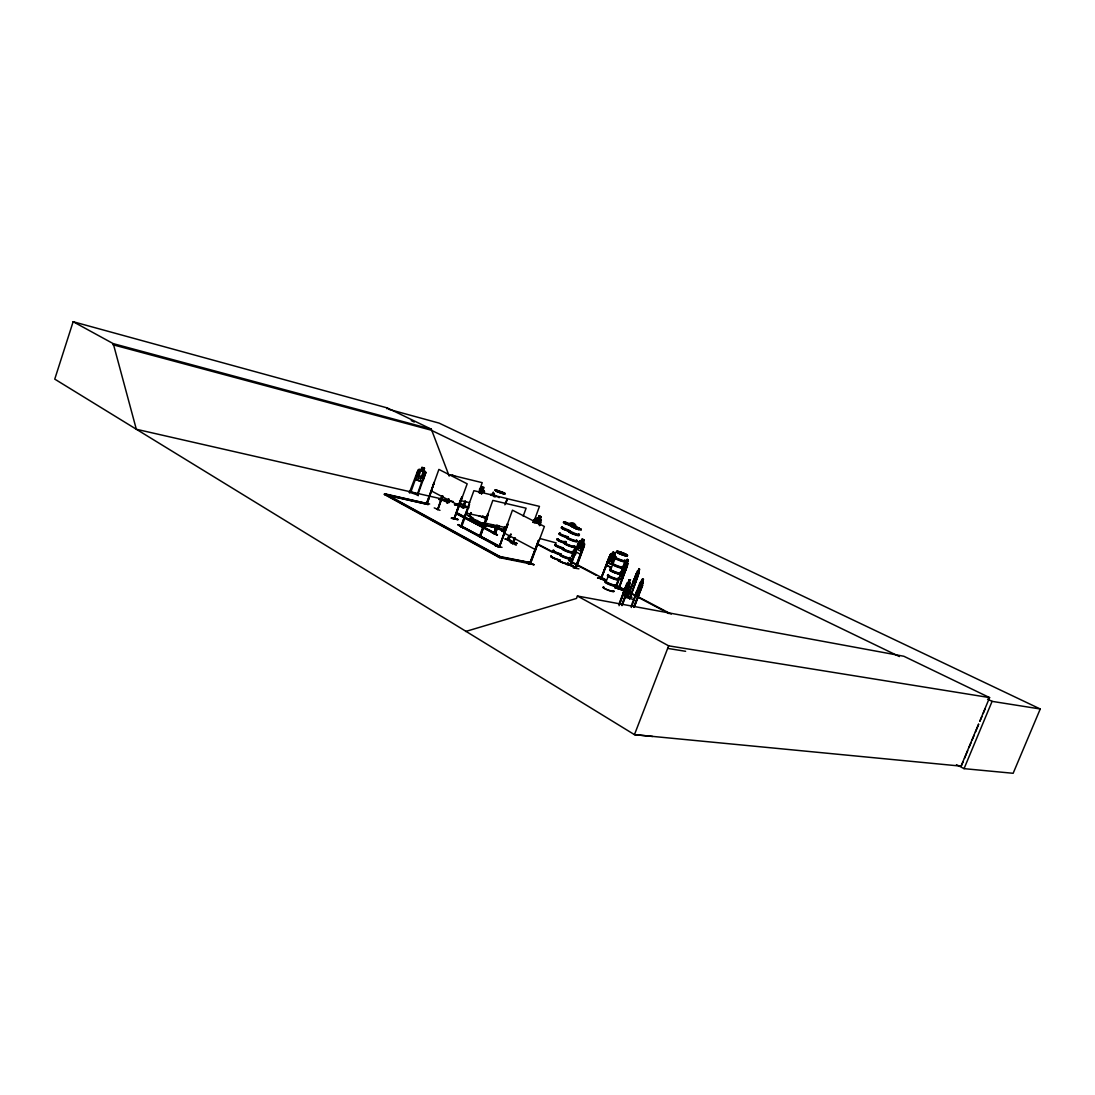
<?xml version="1.0" encoding="UTF-8"?>
<svg xmlns="http://www.w3.org/2000/svg" width="1095" height="1095" viewBox="0 0 1095 1095"><rect width="100%" height="100%" fill="white"/><g stroke="black" fill="none" stroke-linecap="round" stroke-linejoin="round"><path stroke-width="1.5" d="M504.973 531.65L502.071 531.308M504.781 531.116L501.866 530.76L504.795 531.157M625.546 568.757C625.916 571.891 625.656 566.115 623.274 566.895L620.386 573.575M627.202 562.844L627.805 564.568L618.634 588.795L619.264 588.056L616.266 586.071M492.107 495.624L492.107 494.529M421.671 481.759L415.539 479.569L418.098 469.81L419.262 469.194L425.353 471.37L425.941 472.602M621.577 605.384L630.008 582.677M467.565 515.225L473.067 518.113L467.469 515.266M642.929 583.183L642.382 582.17M497.472 534.743L491.792 532.225M510.311 542.093L516.238 545.228M573.26 567.881L578.954 568.839M533.771 564.5L527.311 563.282L534.032 564.733M559.572 560.147L559.572 560.092A5.557 0.794 20.4 0 0 559.23 561.229A5.557 0.794 20.4 0 0 566.211 563.925A5.557 0.794 20.4 0 0 567.771 563.391M516.826 543.736L510.708 542.449M516.922 543.353L510.927 542.627M451.441 518.209L457.902 519.673M451.537 517.825L457.778 519.139M638.85 573.848L639.015 572.589L637.345 571.001L627.408 596.419L629.557 598.609L639.11 572.617M580.843 545.283L583.416 543.873L581.007 546.378L581.089 550.265L580.391 546.761L577.722 548.527L580.199 545.94L580.145 542.217L582.595 543.49L580.692 548.581L578.872 547.651L580.72 542.531L580.761 545.228M621.248 573.26L620.906 575.847L621.823 576.572L625.04 568.209M606.685 565.171L606.931 562.187L606.603 565.239L611.325 567.552M575.641 551.812L576.107 548.814M575.778 551.757L576.175 548.828M624.999 589.452L624.67 591.847L625.738 591.806L630.378 579.679M638.18 588.74L637.837 591.081L638.864 591.04L643.408 579.187L642.3 582.266M624.958 566.498L625.615 562.857L626.696 563.802L624.739 568.976L623.835 568.278L625.779 563.104L625.382 566.019L627.175 564.117L625.354 566.827L624.684 570.618L624.93 567.265M492.052 525.381L494.83 525.983M494.954 526.189L491.86 525.258M622.863 590.054L614.815 587.495L622.973 590.164M614.925 587.714L622.973 590.205M425.257 474.121L424.545 473.834L417.168 494.803L417.879 495.049L409.913 492.339M622.795 594.79L625.546 594.708L627.011 591.82L625.532 594.818L622.726 594.886L623.507 591.889M622.822 594.927L623.466 591.902M634.169 599.622L625.615 597.391M624.889 572.001L623.52 574.492L621.317 572.63L622.083 569.742M418.18 494.05L418.194 495.734L418.03 494.475M636.825 591.163L635.949 594.051L636.688 591.136M411.049 492.011L410.338 491.463M411.036 491.71L409.954 492.312M410.68 492.504L418.222 471.589L417.51 471.329L409.379 492.599L410.132 491.682M409.434 492.558L409.749 491.477M449.196 476.12L431.32 429.185L387.288 407.929L73.146 321.711L54.75 379.13L136.369 429.267L453.22 501.565M652.688 736.483L634.457 734.649L136.314 429.226L113.264 343.652L73.146 321.711M386.973 408.832L387.288 407.929M530.87 563.049C528.789 561.653 532.717 564.541 529.788 563.569L538.589 540.382L530.213 563.815L499.525 557.629L384.359 494.434L384.591 493.749L428.378 503.851L428.145 504.521L385.344 494.981L385.591 494.297L428.378 503.851M410.16 492.244L410.351 491.518M417.414 480.253L421.945 467.236L424.545 468.181L423.669 470.768M419.878 481.116L424.436 468.222M417.715 494.995L425.804 472.588L423.436 479.624L421.63 481.745M423.204 471.794L420.781 470.809M423.286 502.947L429.651 504.015M426.352 503.782L434.222 482.443L427.091 504.111L426.297 503.768L427.105 503.248M434.003 482.402L427.05 504.07M434.25 507.888L439.971 510.338M442.804 496.021L437.986 509.586L437.192 509.339L438.219 508.792M441.819 496.391L440.587 499.566L448.033 502.468M437.754 509.462L442.051 495.802M437.494 509.476L438.041 508.682M437.658 509.435L442.613 495.925M449.279 501.907L446.856 502.646L448.43 499.019M447.28 502.783L448.348 499.033M449.018 499.293L447.773 502.427L449.101 499.293M449.525 502.427L447.047 502.235M456.574 504.836L456.697 504.042L457.135 505.082M456.382 504.822L456.56 504.042M454.165 518.674L461.898 496.856L453.987 518.592M454.274 518.825L462.391 497.103L461.679 496.801M454.37 518.866L467.182 483.826L438.89 469.413L426.612 503.837M456.601 513.747L458.025 513.35L493.763 532.416L493.516 533.087L456.601 513.747L493.516 533.087M465.06 507.683L462.2 507.697M462.692 507.437L465.046 501.154M462.829 507.437L465.142 501.14M463.308 507.697L465.69 501.414L463.582 507.751M458.216 524.902L463.746 528.009L458.381 524.573M499.553 546.213L499.621 547.158L497.951 546.733L460.365 526.38L460.625 525.682L499.457 546.282L460.625 525.682M461.679 525.751L461.063 526.572L469.18 504.343M469.563 504.371L461.707 526.722L460.365 526.38M462.049 525.928C460.338 525.039 462.706 526.627 461.584 526.613L499.402 547.103L507.902 524.341L507.149 524.012L499.334 547.076M470.809 512.583L469.331 516.443M470.987 512.679L470.125 516.689M469.851 516.566L469.906 515.827M478.953 491.723L482.224 482.676L449.621 474.71M468.838 519.879L469.276 518.647L473.998 519.345L486.536 525.271L486.098 526.49L477.885 524.71L478.337 523.478L486.536 525.271M479.131 492.832L482.375 486.618L484.072 487.48L483.004 490.067L483.538 491.34M479.966 493.27L480.678 489.807L480.595 493.243M481.554 494.064L482.69 490.916L481.116 490.108L481.129 492.832L483.415 491.244L481.28 493.612M477.037 521.672L477.475 520.453M482.69 516.21L482.211 516.936L483.059 516.47M482.895 516.388L482.416 516.963M476.749 534.62L482.43 537.686M483.224 516.47L482.991 517.264L483.004 516.429M476.804 534.593L482.484 537.645M493.407 494.379L494.064 494.735M484.934 517.429L479.145 516.101M488.397 514.253L487.631 514.034L479.377 536.536L480.212 536.769L488.206 514.157L480.281 536.796M479.884 536.618L492.818 500.401L526.106 508.203L523.205 516.101M480.376 535.866L479.637 536.659M492.326 532.841L492.572 532.156L456.834 513.09M494.762 526.079L492.038 524.861M494.406 533.648L493.722 533.498L496.815 525.23M497.007 525.326L493.913 533.607L496.815 526.846M504.85 504.822L507.122 498.595L473.889 490.683L460.872 526.476L461.707 526.709M494.625 533.744L497.554 525.449L494.721 533.826L495.405 533.99M494.789 533.84L497.814 525.559M505.876 503.467L507.587 498.8L539.465 506.383L533.525 522.534M495.049 533.826L498.17 525.573M495.337 533.977L498.362 525.682M498.841 525.641L497.623 528.639L498.088 527.927M498.991 525.655L497.732 528.666M495.351 545.953L502.016 547.322M503.276 531.157L504.946 526.599M497.951 546.733L498.211 546.022M505.561 526.887L503.96 531.472L497.089 528.392M505.165 539.014L511.091 540.67M499.525 557.629L499.922 556.506L386.863 494.57L386.631 495.255L499.649 557.245M513.5 542.011C516.416 545.064 502.619 540.355 509.736 535.441M508.039 540.15L509.941 535.482M508.395 540.355L508.504 539.356M508.354 540.218L510.817 534.141M508.518 540.396L511.023 534.182M514.294 538.11L512.583 543.599L515.047 538.329M514.499 538.22L512.515 543.572L514.937 538.124M512.652 543.613L514.732 538.083M513.24 542.791L515.444 538.398M516.895 543.298L510.612 542.463M532.991 522.424L534.497 519.276L533.333 522.438M535.058 521.302L537.043 517.812L541.354 519.988L539.958 525.463M535.126 521.316L536.167 518.524M534.866 523.342L536.194 520.33L535.496 520.029L536.194 520.33M535.66 522.643L539.274 515.813L541.122 516.744L539.233 524.464M538.302 518.441L539.205 515.786L541.026 516.799M536.577 523.123L537.467 519.098L537.399 522.698M538.261 518.551L539.274 515.813M538.302 523.999L539.671 520.303L537.946 519.427L537.973 522.288L540.451 520.659L538.151 523.095M539.356 525.641L540.697 522.616M529.391 562.406L498.622 556.246L498.362 556.985L530.719 563.049M507.902 524.341L499.211 547.035L512.446 510.174L544.379 526.49L530.404 563.898L530.035 562.679M538.589 540.382L529.72 563.528M572.794 553.454L573.807 550.771M574.848 547.979L572.767 555.589L571.795 556.15M570.55 564.5L569.893 565.212L578.762 541.519L579.816 540.875L569.947 565.239L576.025 568.346L584.21 546.186L583.471 545.857L575.121 567.963M570.358 565.458L578.913 543.476L570.769 565.567M576.367 552.099L575.368 554.795L573.438 553.796L572.302 554.809M572.89 565.718L566.69 564.431L572.658 565.595M584.114 539.808L581.664 549.088L579.885 550.758L578.064 549.827L577.9 547.144L582.088 538.808L584.114 539.808L583.101 542.545M575.45 568.045L583.471 545.857M575.806 567.265L575.792 568.305L584.703 544.502L584.306 543.175L579.748 540.862M979.874 720.962L989.593 697.597L903.854 656.261L577.407 596.022L576.49 598.445L465.635 631.486M606.315 581.582L600.731 578.721L610.777 554.193L609.764 554.85L610.777 554.193L615.486 556.575L614.117 555.904C616.909 550.361 613.008 555.398 614.665 557.382L612.735 562.515L610.914 564.199L609.025 563.227L608.847 560.517L610.764 555.398L612.119 555.001C610.805 549.498 618.251 554.96 613.118 552.126L612.16 554.891L610.709 554.179M600.936 578.762L609.299 556.534L601.059 578.817M609.86 556.821L601.169 578.968L601.853 578.256M609.847 561.037L611.776 555.918L613.665 556.876L611.722 561.995L609.847 561.037L611.735 561.995M613.323 552.879L612.967 553.796L614.186 554.412L614.541 553.495L613.323 552.879L614.528 553.495M606.781 579.98L607.971 576.805M610.983 568.839L614.788 559.312M618.579 578.94L615.705 586.414L618.921 588.877L627.134 566.129L618.319 588.521M626.217 562.091L624.807 562.365L619.058 578.023M622.672 568.278L624.875 562.337M616.362 585.839L616.321 586.742L619.688 577.749M624.999 564.637C621.44 570.427 627.476 563.747 624.999 564.76M627.189 559.299L623.342 567.894L623 570.481L623.904 571.193L628.243 560.065L627.134 562.912L627.777 563.405L625.45 561.667L626.217 562.214L627.271 559.326L628.243 560.065M622.85 577.393L621.385 579.857L627.832 563.323M619.893 587.536L615.198 585.743M619.017 604.043L626.627 583.854M619.346 604.016L626.285 585.688L619.058 605.686M619.318 604.166L628.188 582.759M628.092 582.814L629.228 579.707L628.188 582.855M621.878 605.508L629.967 583.731M622.193 605.494L629.693 585.729M627.736 596.501L636.359 573.712M634.333 579.926L627.955 596.734L628.188 595.748M638.495 572.22L639.001 568.661L635.1 577.462L635.264 580.72L638.645 572.179M638.577 572.247L639.713 569.345L638.905 568.633M630.09 597.719L629.885 598.732L638.111 575.395L629.584 598.636M623.247 594.941L631.993 597.364L623.397 594.927M631.254 605.795L639.781 583.252M631.254 607.492L642.313 579.2M642.395 579.241L639.808 583.293M633.663 607.191L642.71 585.1L634.265 607.301M633.964 607.178L642.984 583.156M633.95 607.328L642.108 584.976M989.593 697.597L668.648 645.831L634.457 734.649L961.054 766.144L978.574 724.082M961.259 766.158L963.203 761.518M964.49 758.424L967.706 750.677M968.993 747.584L970.936 742.944M972.223 739.85L974.153 735.197M975.44 732.103L978.67 724.37M979.957 721.277L981.886 716.623M983.173 713.529L985.117 708.889M964.052 768.649L992.097 701.361L1040.25 708.985L1013.149 773.289L964.052 768.649L956.482 764.666M639.959 590.999L638.536 593.942L639.986 591.013M636.072 581.459L634.689 584.032L636.086 581.486M581.965 551.825L580.213 554.179L574.451 551.1L574.3 549.416M497.075 535.168L491.833 532.225M626.655 583.895L627.435 582.773M505.11 539.027L510.831 540.56M423.354 479.459L421.602 481.636L415.635 479.5M603.372 579.063L597.514 577.955L603.66 579.187M499.279 528.529L494.57 527.941M454.808 504.713L457.943 504.33L454.548 504.603M457.395 504.576L462.884 506.889M439.013 499.484L441.696 499.252M441.805 498.964L438.999 499.512L441.86 498.95M606.616 564.555L614.404 556.055M618.689 552.865L619.647 553.454L619.031 552.893M612.735 562.515L610.9 564.199L609.025 563.227L608.847 560.53M479.446 489.205L481.458 489.164M490.314 494.694L491.272 494.078L494.009 495.583M581.294 529.638L578.543 529.61M571.111 525.49C573.739 528.036 576.449 529.309 581.349 529.419M572.356 526.9L570.837 525.819L573.78 525.49L563.583 521.959L566.416 523.588M573.575 526.366L571.261 524.888L572.096 525.203M570.933 526.024L572.603 527.284M623.192 568.1L624.04 567.552M565.814 523.793L566.608 523.903L563.665 522.37M565.116 523.519L565.786 523.328M573.082 525.641L563.419 522.479L566.06 523.766M563.501 522.151L566.211 522.315M504.644 494.091L502.578 492.599M505.069 493.489L502.29 493.284M491.244 495.186L492.408 494.776L493.311 492.107M492.942 495.378L494.625 495.515M497.801 491.682C491.381 489.178 500.798 492.873 495.57 490.368M495.063 490.245L496.719 489.985M610.777 555.411L612.119 555.001M421.082 469.947L419.481 470.344L417.77 475.148L418.331 477.68L420.754 478.542L422.793 476.941L424.504 472.137L423.505 470.809M446.856 502.646L449.251 502.318M448.225 501.743L447.581 501.442M446.952 502.55L449.21 502.249M447.321 501.633L441.353 499.169M440.984 498.814L441.627 499.279M635.949 594.051L638.645 593.887M643.121 582.143L640.575 582.212M627.325 582.841L630.104 582.718M463.719 506.944L463.24 506.739M628.845 581.308L629.912 580.295L629.228 580.309M642.313 579.296L643.49 579.228M630.474 579.72L629.228 579.803L630.391 579.83M454.493 504.644L457.778 504.631M624.93 554.535L625.478 554.782M569.742 530.637L569.03 530.733L576.846 534.223M578.612 528.639L579.447 528.926L578.612 528.57M581.185 529.542L578.749 529.09M575.943 528.762L572.356 526.873M562.05 527.954L561.338 528.05L562.816 529.104M573.52 527.503L572.712 526.928L578.749 529.118M562.433 526.941L561.708 527.037L569.468 530.5M571.015 525.696L573.794 525.846M570.933 526.038L573.588 526.353M572.083 525.135L571.426 525.039M565.431 523.287L566.402 523.656M566.047 523.793L565.28 523.424L574.793 526.366M504.22 493.749L505.014 493.694L504.466 493.161M504.644 494.078L503.235 493.859M502.92 492.586L502.851 492.901M502.55 492.75L503.248 492.695M495.118 490.273L502.591 492.599M503.262 530.555L498.006 528.146M504.015 530.651L503.659 530.418M501.702 531.212L504.685 531.458M497.335 527.585L498.17 527.913M495.049 527.68L499.471 528.187L494.94 528.105M494.009 532.69L495.693 533.197L494.392 532.868M494.885 532.937L495.501 533.073M493.722 533.484L495.145 533.854M667.663 648.391L685.607 651.306M625.354 554.399L625.067 554.659M565.225 541.984L565.567 542.285M564.212 522.069L565.047 522.219M527.311 563.282L534.032 564.65M494.735 495.214L493.065 495.077L495.364 496.514M575.532 567.21L575.915 567.429M504.289 493.53L496.665 491.025L501.058 492.887M570.495 564.472L571.056 564.774M504.453 493.188L495.036 489.848M496.528 490.492L495.501 490.56M497.486 491.587L496.596 491.203L503.248 493.872M480.308 535.852L479.98 535.866M513.158 542.189L508.997 539.903M607.013 562.2L606.603 565.239L611.338 567.675M491.573 532.184L497.376 535.14M614.172 555.918L614.678 557.382M492.572 532.156L493.763 532.416M630.241 597.897L627.914 596.063M454.603 518.044L454.48 518.003M451.345 518.222L457.902 519.714M613.118 552.126L615.198 553.167M578.379 543.202L578.913 543.476M484.606 522.986L506.314 527.735M384.359 494.434L428.145 504.521M465.827 512.98L487.494 517.812M460.502 503.221L468.934 507.847M459.859 500.415L469.673 502.66M483.087 490.012L484.524 491.778M480.24 488.562L484.195 490.656L484.387 491.778M565.567 542.477L565.116 542.326A5.516 0.712 20.4 0 1 558.806 539.931A5.516 0.712 20.4 0 1 558.053 538.726M618.552 553.03L619.332 553.358M576.846 534.223L579.447 534.538L578.735 533.922M572.931 527.147L573.424 527.27M578.68 529.309L579.844 529.405M112.908 344.761L430.978 430.102L899.406 656.548M113.264 343.652L431.32 429.185M496.624 490.19L501.524 491.806M388.602 409.27L439.095 423.108L1040.25 708.985M569.085 531.513L562.803 529.104M566.129 522.507L572.384 524.902M570.03 525.217L578.666 528.077M569.906 525.518L580.432 529.337M578.557 529.624L575.943 528.762M501.045 492.901L502.345 493.106M621.248 572.699L623.616 574.41M624.766 564.295L615.979 586.619M417.387 494.009L418.057 494.201M619.099 553.413L619.442 553.057M499.621 492.736L500.935 493.188M498.006 497.185L499.32 497.636M574.779 526.366L577.421 527.53M570.112 524.998L566.074 523.424M569.906 525.518L564.897 523.519L565.978 524.012M530.254 562.734L499.799 556.89L384.591 493.749M530.336 563.857L529.131 563.131M411.063 491.97L417.195 494.187M419.07 475.613L421.493 476.476M568.606 523.684L572.261 525.203M452.221 475.038L454.699 475.996M456.369 504.809L463.5 507.71M501.537 491.792L503.714 492.777M498.348 492.23L496.158 491.272M578.735 527.886L577.476 527.338L581.281 529.651M496.719 496.678L493.421 494.365M578.666 528.064L579.748 528.598M578.53 528.392L579.611 528.899M496.322 490.779L497.541 491.326M495.255 496.829L493.489 495.925M411.255 420.562L414.293 422.04M987.539 699.157L992.097 701.361M610.709 554.289L615.431 556.657M611.776 555.918L613.652 556.876M536.865 543.531L553.481 552.263M568.579 560.188L606.315 580.021M615.376 584.785L671.249 614.131M601.798 578.242L600.772 578.749M601.566 578.475L606.534 581.007M482.991 516.676L485.906 518.154M485.715 518.688L482.293 516.963M458.887 503.07L467.962 507.834M537.535 544.407L552.66 552.359M569.29 561.105L596.515 575.422M599.54 577.01L605.59 580.199M620.714 588.152L623.739 589.74M626.764 591.327L634.333 595.297M637.358 596.898L663.064 610.408M666.088 611.995L669.113 613.597M431.211 490.847L459.298 505.657M504.097 533.005L535.77 549.799M473.998 519.345L483.059 524.149M469.276 518.647L478.337 523.478M427.324 503.289L426.571 502.988M499.429 546.049L498.759 546.761L499.566 547.117M457.915 524.902L463.746 528.009M579.761 528.57L581.103 529.405M572.398 524.888L573.205 525.354M503.768 492.572L505.082 493.516M577.407 596.022L668.648 645.831M493.434 496.281L494.173 496.692M574.505 547.035A5.543 0.725 20.4 0 1 571.672 546.911A5.543 0.725 20.4 0 1 565.212 544.297A5.543 0.725 20.4 0 1 565.828 543.517A5.516 0.725 20.4 0 1 558.984 541.081L558.696 540.697M627.175 559.997L627.408 561.365L626.819 560.927M619.113 577.941L621.467 579.885M616.553 586.167L618.812 588.029M633.061 582.307L634.771 584.073M484.798 524.71A79.853 2.765 13.9 0 1 504.576 529.487M539.849 538.494A79.853 2.765 13.9 0 1 556.342 542.983M569.427 523.437A7.391 5.407 -77.2 0 1 576.353 526.914M569.619 524.491A6.173 4.517 -77.2 0 1 575.395 527.393M574.327 545.762A5.543 0.725 20.4 0 1 573.15 546.309A5.543 0.725 20.4 0 1 566.457 543.873A5.543 0.725 20.4 0 1 565.335 542.477M574.218 546.118A5.557 0.725 20.4 0 1 573.027 546.665A5.557 0.725 20.4 0 1 566.32 544.215A5.557 0.725 20.4 0 1 565.184 542.819M578.557 534.606A5.639 0.698 20.4 0 1 577.024 535.031A5.639 0.698 20.4 0 1 569.934 532.307A5.639 0.698 20.4 0 1 570.262 531.417M576.49 539.999A5.557 0.712 20.4 0 1 575.313 540.533A5.557 0.712 20.4 0 1 568.606 538.083A5.557 0.712 20.4 0 1 567.47 536.714M576.408 540.382A5.639 0.712 20.4 0 1 575.231 540.916A5.639 0.712 20.4 0 1 568.428 538.425A5.639 0.712 20.4 0 1 567.278 537.029M578.68 534.292A5.639 0.698 20.4 0 1 577.503 534.798A5.639 0.698 20.4 0 1 570.7 532.321A5.639 0.698 20.4 0 1 569.537 530.952M578.885 535.318A5.557 0.684 20.4 0 1 573.848 534.387A5.557 0.684 20.4 0 1 568.825 531.636M576.627 541.395A5.557 0.712 20.4 0 1 571.576 540.506A5.557 0.712 20.4 0 1 566.567 537.713M576.298 540.684A5.639 0.712 20.4 0 1 572.398 540.41A5.639 0.712 20.4 0 1 566.621 537.344M567.853 563.186A5.557 0.794 20.4 0 1 566.279 563.72A5.557 0.794 20.4 0 1 559.299 561.023A5.557 0.794 20.4 0 1 559.682 560.024M567.894 563.035A5.53 0.78 20.4 0 1 566.69 563.665A5.53 0.78 20.4 0 1 559.997 561.215A5.53 0.78 20.4 0 1 558.915 559.764M574.122 546.364A5.557 0.725 20.4 0 1 572.575 546.829A5.557 0.725 20.4 0 1 565.581 544.133A5.557 0.725 20.4 0 1 565.937 543.216A5.53 0.725 20.4 0 1 559.08 540.779A5.53 0.725 20.4 0 1 557.807 539.315M572.11 551.921A5.626 0.753 20.4 0 1 570.906 552.51A5.626 0.753 20.4 0 1 564.117 550.018A5.626 0.753 20.4 0 1 562.981 548.581M570.043 557.3A5.543 0.767 20.4 0 1 568.839 557.903A5.543 0.767 20.4 0 1 562.146 555.452A5.543 0.767 20.4 0 1 561.037 554.015M571.918 552.25A5.543 0.753 20.4 0 1 570.372 552.742A5.543 0.753 20.4 0 1 563.391 550.046A5.543 0.753 20.4 0 1 563.747 549.101A5.516 0.739 20.4 0 1 556.903 546.665A5.516 0.739 20.4 0 1 555.644 545.187M569.975 557.67A5.626 0.78 20.4 0 1 568.757 558.272A5.626 0.78 20.4 0 1 561.968 555.795A5.626 0.78 20.4 0 1 560.845 554.33M572.233 551.606A5.626 0.753 20.4 0 1 571.029 552.195A5.626 0.753 20.4 0 1 564.226 549.704A5.626 0.753 20.4 0 1 563.104 548.266M572.302 551.237A5.557 0.753 20.4 0 1 571.111 551.812A5.557 0.753 20.4 0 1 564.404 549.361A5.557 0.753 20.4 0 1 563.295 547.952M570.18 558.696A5.543 0.767 20.4 0 1 565.102 557.889A5.543 0.767 20.4 0 1 560.134 555.028M569.852 557.985A5.626 0.78 20.4 0 1 565.923 557.779A5.626 0.78 20.4 0 1 560.188 554.645M566.991 537.262A5.598 0.712 20.4 0 1 560.64 534.825A5.598 0.712 20.4 0 1 559.86 533.621M566.827 537.59A5.53 0.698 20.4 0 1 560.558 535.181A5.53 0.698 20.4 0 1 559.791 534.004M566.101 542.764A5.53 0.725 20.4 0 1 559.244 540.328A5.53 0.725 20.4 0 1 557.985 538.863M564.91 541.628A5.53 0.725 20.4 0 1 565.978 542.148M570.344 531.472A5.612 0.684 20.4 0 1 563.405 528.995A5.612 0.684 20.4 0 1 562.105 527.571M568.291 536.851A5.53 0.698 20.4 0 1 561.448 534.415A5.53 0.698 20.4 0 1 560.175 532.991M568.209 537.234A5.598 0.712 20.4 0 1 561.27 534.757A5.598 0.712 20.4 0 1 559.983 533.306M570.468 531.157A5.612 0.684 20.4 0 1 563.528 528.68A5.612 0.684 20.4 0 1 562.228 527.256M566.019 542.942A5.53 0.725 20.4 0 1 559.189 540.506A5.53 0.725 20.4 0 1 557.916 539.055M565.006 541.354A5.53 0.725 20.4 0 1 566.074 541.874M560.558 554.563A5.598 0.78 20.4 0 1 554.221 552.113A5.598 0.78 20.4 0 1 553.481 550.84M560.394 554.891A5.516 0.767 20.4 0 1 554.138 552.469A5.516 0.767 20.4 0 1 553.413 551.223M558.984 541.081A5.516 0.725 20.4 0 1 557.725 539.63M563.555 541.395A5.516 0.725 20.4 0 1 565.855 542.436M558.642 559.613A5.502 0.78 20.4 0 1 552.907 557.451A5.502 0.78 20.4 0 1 551.141 555.932M563.911 548.773A5.598 0.753 20.4 0 1 556.985 546.309A5.598 0.753 20.4 0 1 555.712 544.804M560.681 554.248A5.598 0.767 20.4 0 1 554.344 551.798A5.598 0.767 20.4 0 1 553.591 550.525M562.939 548.184A5.598 0.753 20.4 0 1 556.588 545.734A5.598 0.753 20.4 0 1 555.836 544.489M560.777 553.865A5.516 0.767 20.4 0 1 554.522 551.456A5.516 0.767 20.4 0 1 553.783 550.21M563.035 547.815A5.516 0.739 20.4 0 1 557.273 545.652A5.516 0.739 20.4 0 1 555.493 544.16M622.713 567.47A5.886 0.78 20.7 0 1 616.868 566.375A5.886 0.78 20.7 0 1 612.584 563.569M622.507 567.812A5.803 0.767 20.7 0 1 616.731 566.731A5.803 0.767 20.7 0 1 612.516 563.966M620.044 572.329A5.79 0.794 20.7 0 1 619.031 573.027A5.79 0.794 20.7 0 1 612.037 570.468A5.79 0.794 20.7 0 1 610.668 568.907M624.52 560.722A5.899 0.753 20.6 0 1 623.507 561.365A5.899 0.753 20.6 0 1 616.403 558.779A5.899 0.753 20.6 0 1 614.979 557.232M624.903 561.475A5.817 0.753 20.6 0 1 619.127 560.366A5.817 0.753 20.6 0 1 614.897 557.629M622.247 566.717A5.886 0.78 20.7 0 1 621.221 567.402A5.886 0.78 20.7 0 1 614.117 564.801A5.886 0.78 20.7 0 1 612.707 563.241M624.643 560.394A5.899 0.753 20.6 0 1 623.63 561.037A5.899 0.753 20.6 0 1 616.526 558.45A5.899 0.753 20.6 0 1 615.103 556.903M624.711 560.01A5.817 0.739 20.6 0 1 623.342 560.558A5.817 0.739 20.6 0 1 616.02 557.738A5.817 0.739 20.6 0 1 616.143 556.712M622.33 566.334A5.817 0.767 20.7 0 1 618.552 566.183A5.817 0.767 20.7 0 1 612.406 562.912M615.91 585.483A5.886 0.849 20.7 0 1 610.038 584.47A5.886 0.849 20.7 0 1 605.809 581.568M615.13 585.401A5.803 0.835 20.7 0 1 614.076 586.154A5.803 0.835 20.7 0 1 607.082 583.594A5.803 0.835 20.7 0 1 605.727 581.965M613.789 590.903A5.803 0.862 20.7 0 1 607.985 589.931A5.803 0.862 20.7 0 1 603.81 587.029M613.132 590.684A5.803 0.862 20.7 0 1 612.078 591.464A5.803 0.862 20.7 0 1 605.083 588.905A5.803 0.862 20.7 0 1 603.728 587.249M620.413 573.383A5.817 0.794 20.7 0 1 614.624 572.329A5.817 0.794 20.7 0 1 610.408 569.523M618.292 579.173A5.886 0.821 20.7 0 1 612.433 578.133A5.886 0.821 20.7 0 1 608.177 575.258M616.102 584.771A5.803 0.835 20.7 0 1 610.298 583.772A5.803 0.835 20.7 0 1 606.137 580.911M618.086 579.515A5.803 0.821 20.7 0 1 612.297 578.488A5.803 0.821 20.7 0 1 608.108 575.655M616.033 585.154A5.886 0.849 20.7 0 1 610.161 584.141A5.886 0.849 20.7 0 1 605.932 581.24M618.415 578.844A5.886 0.821 20.7 0 1 612.557 577.804A5.886 0.821 20.7 0 1 608.3 574.93M617.909 578.037A5.803 0.808 20.7 0 1 616.882 578.749A5.803 0.808 20.7 0 1 609.874 576.189A5.803 0.808 20.7 0 1 608.505 574.601M487.015 519.468A5.407 0.725 20 0 1 485.564 517.88M486.933 519.81A5.311 0.712 20 0 1 485.509 518.25M492.449 526.106A5.338 0.725 20 0 1 488.343 525.764A5.338 0.725 20 0 1 483.21 522.917M492.38 526.312A5.338 0.725 20 0 1 490.724 526.709A5.338 0.725 20 0 1 484.141 524.245M483.415 523.807A5.338 0.725 20 0 1 483.716 523.136M486.303 518.346A5.311 0.712 20 0 1 485.865 517.278M487.124 519.167A5.407 0.725 20 0 1 485.674 517.579M637.536 572.466L636.934 575.464C641.561 566.662 633.43 587.782 636.469 576.736C632.992 584.689 636.428 569.332 638.125 573.164L636.127 578.447L635.456 577.804L637.536 572.466M612.214 563.405L611.407 560.147L608.656 561.927L611.202 559.326L611.12 555.548L611.845 558.902L614.514 557.259L612.037 559.778L612.214 563.405M627.777 583.895L627.339 586.605C632.499 576.408 624.396 598.048 626.819 587.96C622.891 597.117 625.916 582.567 628.776 583.799L626.655 589.397L625.573 589.438L627.777 583.895M622.165 575.573L624.875 569.427L623.685 568.483L621.741 573.643L622.672 574.369L624.656 569.195L623.069 571.316L623.206 568.154L622.631 571.795L620.769 574.464L622.617 572.562L622.165 575.573M640.876 583.307L640.438 585.962C645.448 575.97 637.577 597.158 639.932 587.276C636.031 596.118 639.069 582.212 641.834 583.211L639.754 588.686L638.727 588.727L640.876 583.307M633.854 579.364L633.102 582.417L633.95 579.392M410.228 491.258L409.735 492.668L410.242 491.244M422.287 467.948L421.972 468.811L423.532 469.372L423.847 468.509L422.287 467.948M482.471 487.289L483.182 488.644L482.471 487.289M493.475 492.791L494.187 494.16L493.475 492.791M539.383 516.511L539.055 517.387L540.177 517.949L540.492 517.059L539.383 516.511M572.137 555.274L571.85 556.014L572.137 555.274M575.245 552.044L575.217 554.179L575.245 552.044M582.28 539.548L581.938 540.465L583.115 541.053L583.457 540.15L582.28 539.548M625.081 565.376L625.327 566.758L625.081 565.376M575.559 567.429L570.755 564.965L575.559 567.429M508.518 539.37L508.559 539.383M553.317 558.067A5.53 0.78 20.4 0 0 560.435 560.353A5.516 0.78 20.4 0 1 553.317 558.08A5.516 0.78 20.4 0 1 551.524 556.287A5.53 0.78 20.4 0 0 553.317 558.067M618.374 552.564A5.817 0.725 20.6 0 0 627.408 555.521A5.817 0.725 20.6 0 0 620.509 552.058A5.817 0.725 20.6 0 0 618.374 552.564A5.79 0.725 20.6 0 0 627.38 555.521A5.79 0.725 20.6 0 0 620.523 552.072A5.79 0.725 20.6 0 0 618.388 552.592M618.182 553.126A5.803 0.725 20.6 0 0 627.189 556.068A5.803 0.725 20.6 0 0 620.317 552.605A5.803 0.725 20.6 0 0 618.182 553.126A5.79 0.725 20.6 0 0 627.175 556.068A5.79 0.725 20.6 0 0 620.317 552.619A5.79 0.725 20.6 0 0 618.182 553.139M614.719 572.055A5.817 0.794 20.7 0 0 620.509 573.109A5.817 0.794 20.7 0 1 614.706 572.11A5.817 0.794 20.7 0 1 610.49 569.318A5.817 0.794 20.7 0 0 614.719 572.055M618.278 552.811A5.831 0.725 20.6 0 0 627.325 555.754A5.831 0.725 20.6 0 0 620.427 552.291A5.831 0.725 20.6 0 0 618.278 552.811M618.675 573.972A5.79 0.794 20.7 0 0 619.702 573.274A5.776 0.794 20.7 0 1 618.675 573.958A5.79 0.794 20.7 0 1 611.694 571.412A5.79 0.794 20.7 0 1 610.312 569.838A5.776 0.794 20.7 0 0 611.694 571.412A5.776 0.794 20.7 0 0 618.675 573.958"/></g></svg>
